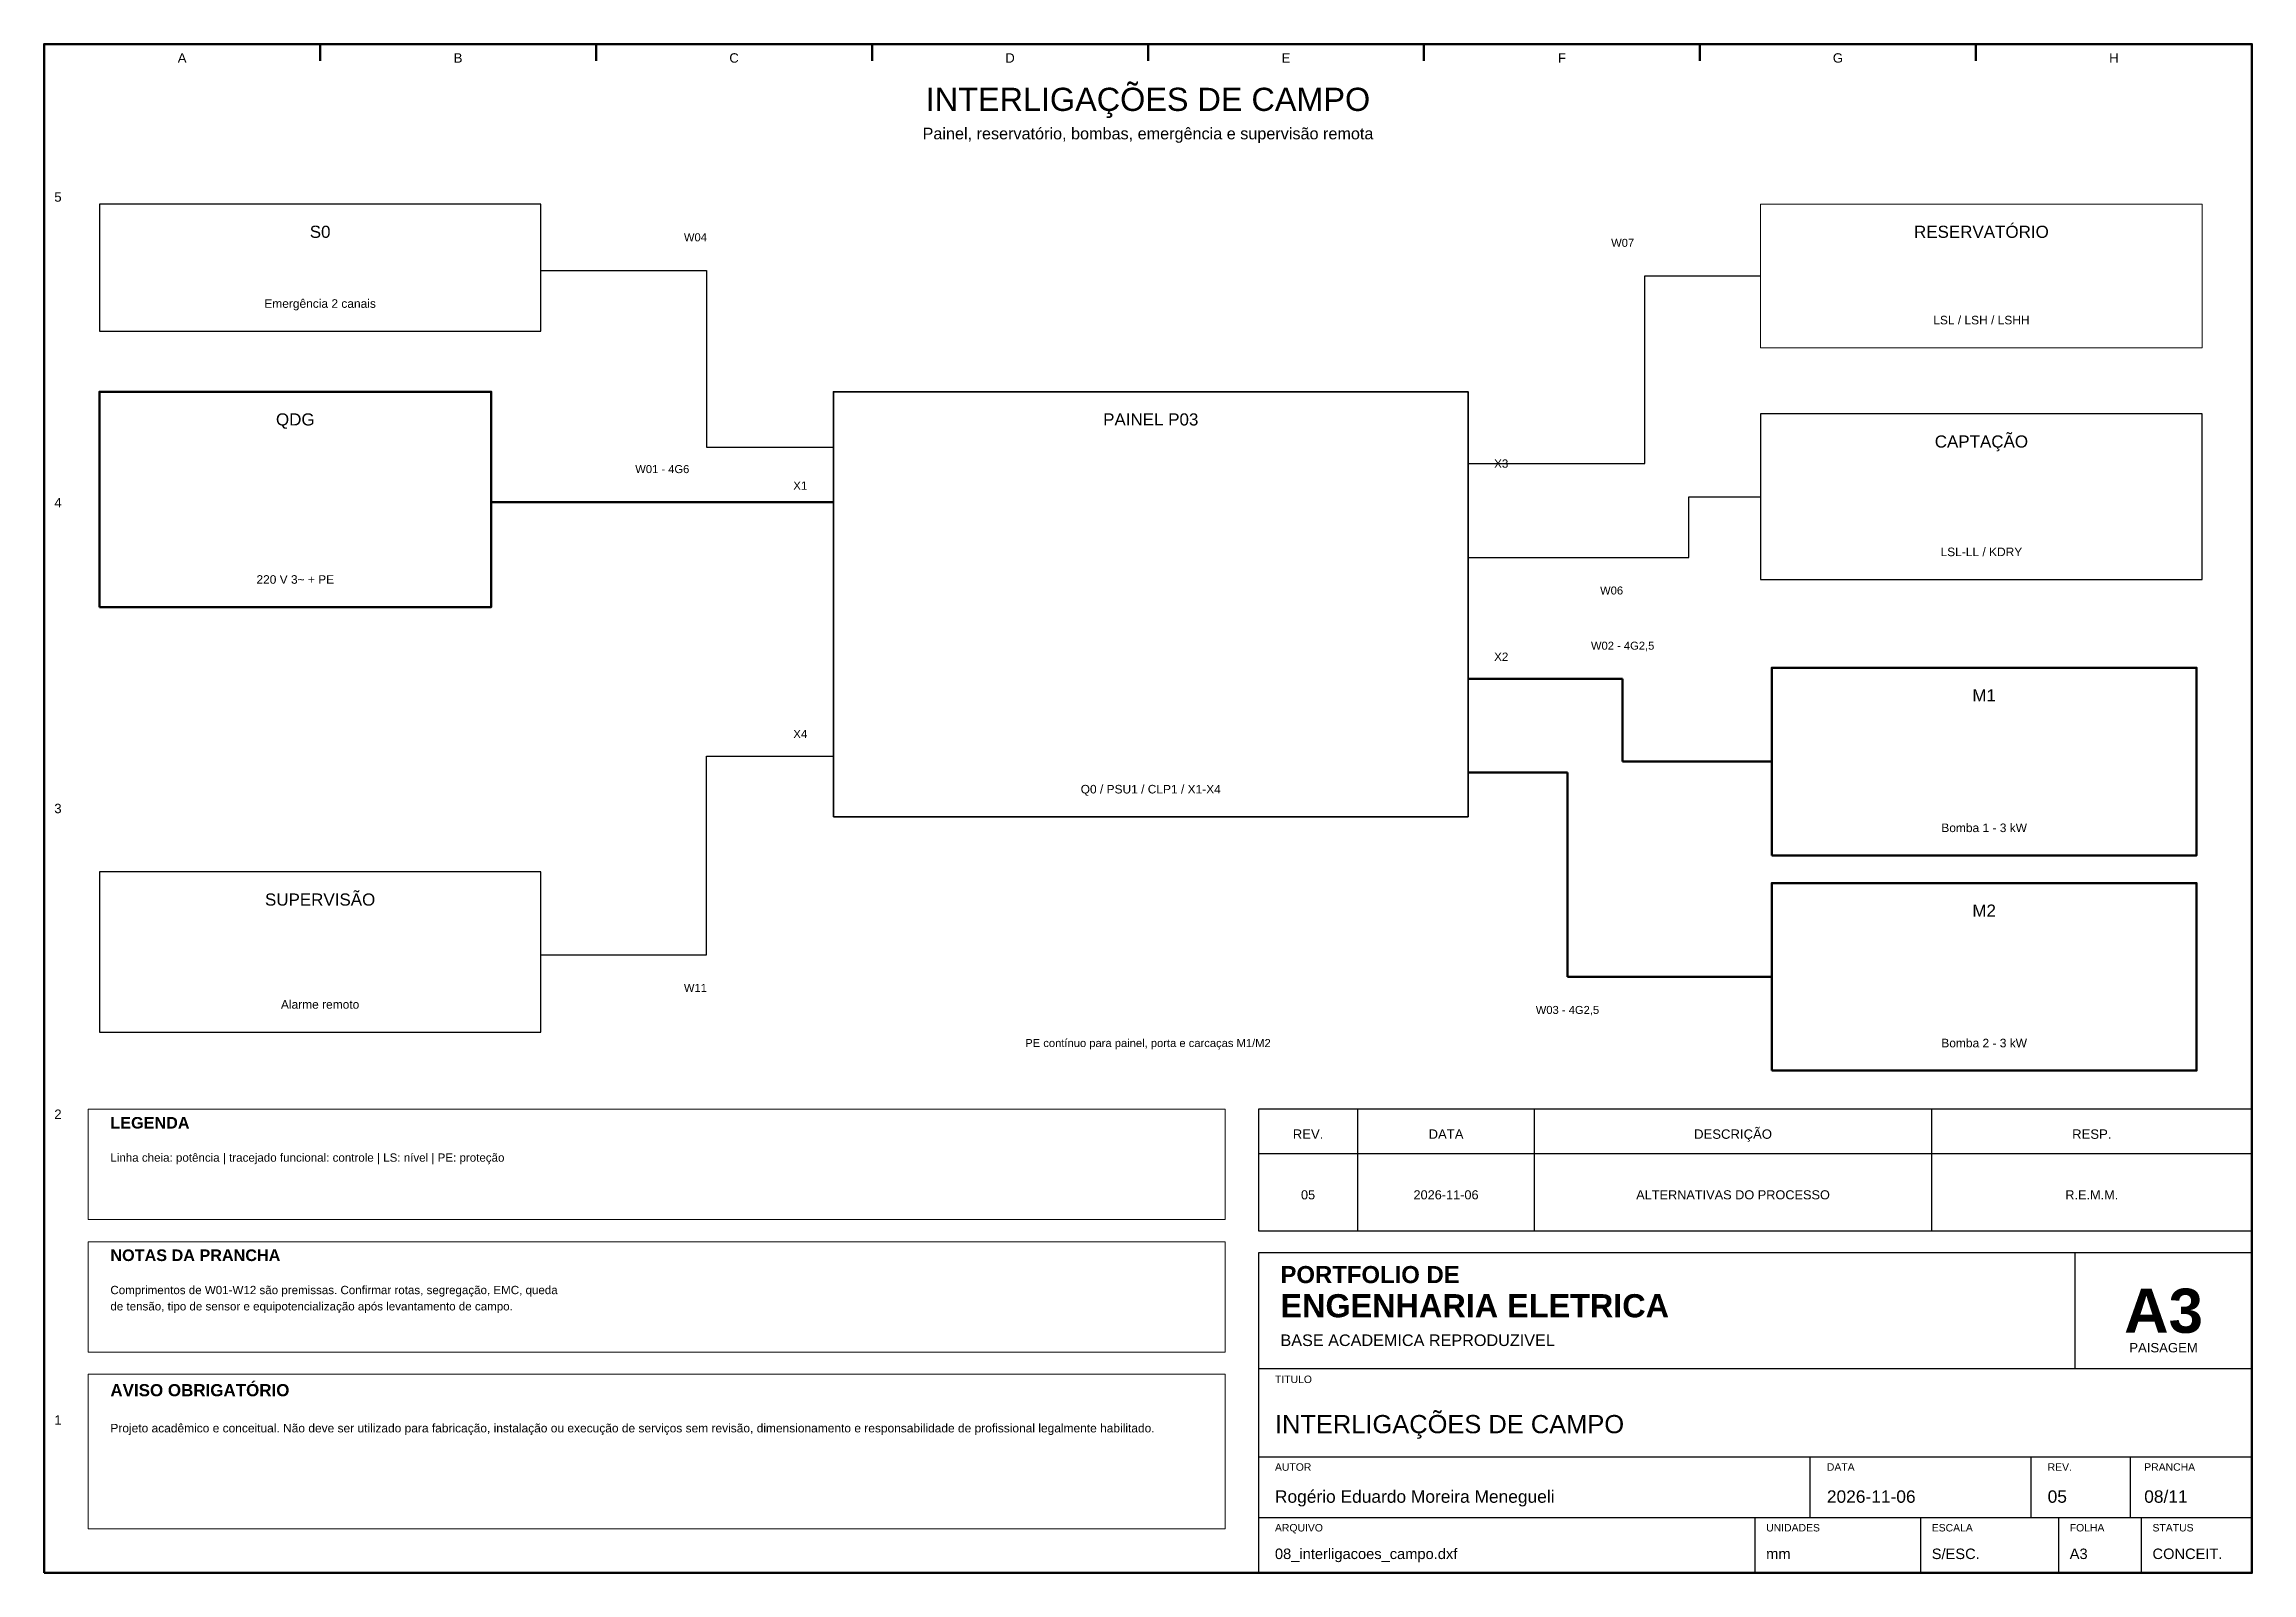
# Model space of a CAD drawing. Header units: millimetres. Extents: x 10 to 410, y 10 to 287.
import ezdxf
from ezdxf.enums import TextEntityAlignment as Align

# ---------------------------------------------------------------- set-up
doc = ezdxf.new("R2010")
doc.units = ezdxf.units.MM
for name, color, linetype, lineweight in [('00_MOLDURA', 7, 'CONTINUOUS', 50), ('01_CARIMBO', 7, 'CONTINUOUS', 25), ('02_TEXTO', 7, 'CONTINUOUS', 18), ('04_EQUIPAMENTOS', 32, 'CONTINUOUS', 35), ('05_POTENCIA', 12, 'CONTINUOUS', 50), ('06_COMANDO', 94, 'CONTINUOUS', 25), ('07_INSTRUMENTACAO', 202, 'CONTINUOUS', 25), ('08_CABOS', 124, 'CONTINUOUS', 35), ('09_BORNES', 145, 'CONTINUOUS', 25), ('11_ARQUITETURA', 253, 'CONTINUOUS', 18), ('12_LEGENDA', 7, 'CONTINUOUS', 18), ('13_NOTAS', 7, 'CONTINUOUS', 18)]:
    doc.layers.add(name, color=color, linetype=linetype, lineweight=lineweight)
doc.styles.add('PORTFOLIO_TEXTO', font='arial.ttf')
doc.styles.add('PORTFOLIO_TITULO', font='arialbd.ttf', dxfattribs={"width": 0.92})

# ---------------------------------------------------------------- blocks, each defined once
blk = doc.blocks.new('CARIMBO_A3')
at = {"layer": '01_CARIMBO'}
for p, q in [((148, 37), (148, 58)), ((0, 37), (180, 37)), ((0, 21), (180, 21)), ((100, 10), (100, 21)), ((140, 10), (140, 21)), ((158, 10), (158, 21)), ((0, 10), (180, 10)), ((90, 0), (90, 10)), ((120, 0), (120, 10)), ((145, 0), (145, 10)), ((160, 0), (160, 10))]:
    blk.add_line(p, q, dxfattribs=at)
blk.add_lwpolyline([(0, 0), (180, 0), (180, 58), (0, 58)], close=True, dxfattribs=at)
at = {"layer": '01_CARIMBO', "style": 'PORTFOLIO_TEXTO'}
for s, p in [('TITULO', (3, 34.4)), ('AUTOR', (3, 18.5)), ('DATA', (103, 18.5)), ('REV.', (143, 18.5)), ('PRANCHA', (160.5, 18.5)), ('ARQUIVO', (3, 7.5)), ('UNIDADES', (92, 7.5)), ('ESCALA', (122, 7.5)), ('FOLHA', (147, 7.5)), ('STATUS', (162, 7.5))]:
    blk.add_text(s, height=1.35, dxfattribs=at).set_placement(p)
at = {"layer": '02_TEXTO'}
for s, height, style, p in [('PORTFOLIO DE', 3.1, 'PORTFOLIO_TITULO', (4, 52.5)), ('ENGENHARIA ELETRICA', 4.2, 'PORTFOLIO_TITULO', (4, 46.3)), ('BASE ACADEMICA REPRODUZIVEL', 2.1, 'PORTFOLIO_TEXTO', (4, 41.1))]:
    blk.add_text(s, height=height, dxfattribs=dict(at, style=style)).set_placement(p)
for s, height, style, p in [('A3', 8, 'PORTFOLIO_TITULO', (164, 47.5)), ('PAISAGEM', 1.7, 'PORTFOLIO_TEXTO', (164, 40.8))]:
    blk.add_text(s, height=height, dxfattribs=dict(at, style=style)).set_placement(p, align=Align.MIDDLE_CENTER)
at = {"layer": '02_TEXTO', "style": 'PORTFOLIO_TEXTO'}
for tag, p, height in [('TITULO', (3, 25.3), 3.3), ('AUTOR', (3, 12.7), 2.25), ('DATA', (103, 12.7), 2.25), ('REVISAO', (143, 12.7), 2.25), ('PRANCHA', (160.5, 12.7), 2.25), ('ARQUIVO', (3, 2.5), 1.9), ('UNIDADES', (92, 2.5), 1.9), ('ESCALA', (122, 2.5), 1.9), ('FOLHA', (147, 2.5), 1.9), ('STATUS', (162, 2.5), 1.9)]:
    blk.add_attdef(tag, p, '', height=height, dxfattribs=at)

msp = doc.modelspace()

# ---------------------------------------------------------------- linework, layer by layer
at = {"layer": '00_MOLDURA'}
for p, q in [((60, 287), (60, 284)), ((110, 287), (110, 284)), ((160, 287), (160, 284)), ((210, 287), (210, 284)), ((260, 287), (260, 284)), ((310, 287), (310, 284)), ((360, 287), (360, 284))]:
    msp.add_line(p, q, dxfattribs=at)
msp.add_lwpolyline([(10, 10), (410, 10), (410, 287), (10, 287)], close=True, dxfattribs=at)
at = {"layer": '01_CARIMBO'}
for p, q in [((248, 72), (248, 94)), ((280, 72), (280, 94)), ((352, 72), (352, 94)), ((230, 86), (410, 86))]:
    msp.add_line(p, q, dxfattribs=at)
msp.add_lwpolyline([(230, 72), (410, 72), (410, 94), (230, 94)], close=True, dxfattribs=at)
at = {"layer": '04_EQUIPAMENTOS'}
msp.add_lwpolyline([(153, 147), (268, 147), (268, 224), (153, 224)], close=True, dxfattribs=at)
at = {"layer": '05_POTENCIA'}
for p, q in [((91, 204), (153, 204)), ((268, 172), (296, 172)), ((296, 172), (296, 157)), ((296, 157), (323, 157)), ((268, 155), (286, 155)), ((286, 155), (286, 118)), ((286, 118), (323, 118))]:
    msp.add_line(p, q, dxfattribs=at)
for points in [[(20, 185), (91, 185), (91, 224), (20, 224)], [(323, 140), (400, 140), (400, 174), (323, 174)], [(323, 101), (400, 101), (400, 135), (323, 135)]]:
    msp.add_lwpolyline(points, close=True, dxfattribs=at)
at = {"layer": '06_COMANDO'}
for p, q in [((100, 246), (130, 246)), ((130, 246), (130, 214)), ((130, 214), (153, 214))]:
    msp.add_line(p, q, dxfattribs=at)
msp.add_lwpolyline([(20, 235), (100, 235), (100, 258), (20, 258)], close=True, dxfattribs=at)
at = {"layer": '07_INSTRUMENTACAO'}
for p, q in [((300, 211), (300, 245)), ((300, 245), (321, 245)), ((268, 211), (300, 211)), ((308, 194), (308, 205)), ((308, 205), (321, 205)), ((268, 194), (308, 194)), ((130, 122), (130, 158)), ((130, 158), (153, 158)), ((100, 122), (130, 122))]:
    msp.add_line(p, q, dxfattribs=at)
for points in [[(321, 190), (401, 190), (401, 220), (321, 220)], [(20, 108), (100, 108), (100, 137), (20, 137)]]:
    msp.add_lwpolyline(points, close=True, dxfattribs=at)
at = {"layer": '11_ARQUITETURA'}
msp.add_lwpolyline([(321, 232), (401, 232), (401, 258), (321, 258)], close=True, dxfattribs=at)
at = {"layer": '12_LEGENDA'}
msp.add_lwpolyline([(18, 74), (224, 74), (224, 94), (18, 94)], close=True, dxfattribs=at)
at = {"layer": '13_NOTAS'}
for points in [[(18, 50), (224, 50), (224, 70), (18, 70)], [(18, 18), (224, 18), (224, 46), (18, 46)]]:
    msp.add_lwpolyline(points, close=True, dxfattribs=at)

# ---------------------------------------------------------------- block references
at = {"layer": '01_CARIMBO'}
msp.add_blockref('CARIMBO_A3', (230, 10), dxfattribs=at).add_auto_attribs({'TITULO': 'INTERLIGAÇÕES DE CAMPO', 'AUTOR': 'Rogério Eduardo Moreira Menegueli', 'DATA': '2026-11-06', 'REVISAO': '05', 'PRANCHA': '08/11', 'ARQUIVO': '08_interligacoes_campo.dxf', 'UNIDADES': 'mm', 'ESCALA': 'S/ESC.', 'FOLHA': 'A3', 'STATUS': 'CONCEIT.'})

# ---------------------------------------------------------------- texts
at = {"layer": '00_MOLDURA', "style": 'PORTFOLIO_TEXTO'}
for s, p in [('A', (35, 284.5)), ('B', (85, 284.5)), ('C', (135, 284.5)), ('D', (185, 284.5)), ('E', (235, 284.5)), ('F', (285, 284.5)), ('G', (335, 284.5)), ('H', (385, 284.5)), ('5', (12.5, 259.3)), ('4', (12.5, 203.9)), ('3', (12.5, 148.5)), ('2', (12.5, 93.1)), ('1', (12.5, 37.7))]:
    msp.add_text(s, height=1.7, dxfattribs=at).set_placement(p, align=Align.MIDDLE_CENTER)
at = {"layer": '01_CARIMBO', "style": 'PORTFOLIO_TEXTO'}
for s, p in [('REV.', (239, 89.5)), ('DATA', (264, 89.5)), ('DESCRIÇÃO', (316, 89.5)), ('RESP.', (381, 89.5))]:
    msp.add_text(s, height=1.7, dxfattribs=at).set_placement(p, align=Align.MIDDLE_CENTER)
at = {"layer": '02_TEXTO', "style": 'PORTFOLIO_TEXTO'}
for s, height, p in [('INTERLIGAÇÕES DE CAMPO', 4.2, (210, 277)), ('Painel, reservatório, bombas, emergência e supervisão remota', 2.1, (210, 270.8)), ('Emergência 2 canais', 1.55, (60, 240)), ('LSL / LSH / LSHH', 1.55, (361, 237)), ('LSL-LL / KDRY', 1.55, (361, 195)), ('220 V 3~ + PE', 1.55, (55.5, 190)), ('Q0 / PSU1 / CLP1 / X1-X4', 1.55, (210.5, 152)), ('Bomba 1 - 3 kW', 1.55, (361.5, 145)), ('Alarme remoto', 1.55, (60, 113)), ('Bomba 2 - 3 kW', 1.55, (361.5, 106)), ('05', 1.65, (239, 78.5)), ('2026-11-06', 1.65, (264, 78.5)), ('ALTERNATIVAS DO PROCESSO', 1.65, (316, 78.5)), ('R.E.M.M.', 1.65, (381, 78.5))]:
    msp.add_text(s, height=height, dxfattribs=at).set_placement(p, align=Align.MIDDLE_CENTER)
at = {"layer": '04_EQUIPAMENTOS', "style": 'PORTFOLIO_TEXTO'}
msp.add_text('PAINEL P03', height=2.2, dxfattribs=at).set_placement((210.5, 219), align=Align.MIDDLE_CENTER)
at = {"layer": '05_POTENCIA', "style": 'PORTFOLIO_TEXTO'}
for s, height, p in [('QDG', 2.2, (55.5, 219)), ('M1', 2.2, (361.5, 169)), ('M2', 2.2, (361.5, 130)), ('PE contínuo para painel, porta e carcaças M1/M2', 1.45, (210, 106))]:
    msp.add_text(s, height=height, dxfattribs=at).set_placement(p, align=Align.MIDDLE_CENTER)
at = {"layer": '06_COMANDO', "style": 'PORTFOLIO_TEXTO'}
msp.add_text('S0', height=2.2, dxfattribs=at).set_placement((60, 253), align=Align.MIDDLE_CENTER)
at = {"layer": '07_INSTRUMENTACAO', "style": 'PORTFOLIO_TEXTO'}
for s, p in [('CAPTAÇÃO', (361, 215)), ('SUPERVISÃO', (60, 132))]:
    msp.add_text(s, height=2.2, dxfattribs=at).set_placement(p, align=Align.MIDDLE_CENTER)
at = {"layer": '08_CABOS', "style": 'PORTFOLIO_TEXTO'}
for s, p in [('W04', (128, 252)), ('W07', (296, 251)), ('W01 - 4G6', (122, 210)), ('W06', (294, 188)), ('W02 - 4G2,5', (296, 178)), ('W11', (128, 116)), ('W03 - 4G2,5', (286, 112))]:
    msp.add_text(s, height=1.45, dxfattribs=at).set_placement(p, align=Align.MIDDLE_CENTER)
at = {"layer": '09_BORNES', "style": 'PORTFOLIO_TEXTO'}
for s, p in [('X3', (274, 211)), ('X1', (147, 207)), ('X2', (274, 176)), ('X4', (147, 162))]:
    msp.add_text(s, height=1.5, dxfattribs=at).set_placement(p, align=Align.MIDDLE_CENTER)
at = {"layer": '11_ARQUITETURA', "style": 'PORTFOLIO_TEXTO'}
msp.add_text('RESERVATÓRIO', height=2.2, dxfattribs=at).set_placement((361, 253), align=Align.MIDDLE_CENTER)
at = {"layer": '12_LEGENDA', "style": 'PORTFOLIO_TITULO'}
msp.add_text('LEGENDA', height=2.1, dxfattribs=at).set_placement((22, 90.5))
at = {"layer": '12_LEGENDA', "insert": (22, 86), "char_height": 1.5, "width": 198, "attachment_point": 1, "line_spacing_factor": 1.18, "style": 'PORTFOLIO_TEXTO'}
msp.add_mtext('Linha cheia: potência | tracejado funcional: controle | LS: nível | PE: proteção', dxfattribs=at)
at = {"layer": '13_NOTAS', "style": 'PORTFOLIO_TITULO'}
for s, height, p in [('NOTAS DA PRANCHA', 2.1, (22, 66.5)), ('AVISO OBRIGATÓRIO', 2.2, (22, 42))]:
    msp.add_text(s, height=height, dxfattribs=at).set_placement(p)
at = {"layer": '13_NOTAS', "width": 198, "attachment_point": 1, "line_spacing_factor": 1.18, "style": 'PORTFOLIO_TEXTO'}
for s, insert, char_height in [('Comprimentos de W01-W12 são premissas. Confirmar rotas, segregação, EMC, queda\\Pde tensão, tipo de sensor e equipotencialização após levantamento de campo.', (22, 62), 1.5), ('Projeto acadêmico e conceitual. Não deve ser utilizado para fabricação, instalação ou execução de serviços sem revisão, dimensionamento e responsabilidade de profissional legalmente habilitado.', (22, 37), 1.55)]:
    msp.add_mtext(s, dxfattribs=dict(at, insert=insert, char_height=char_height))

doc.saveas('drawing.dxf')
